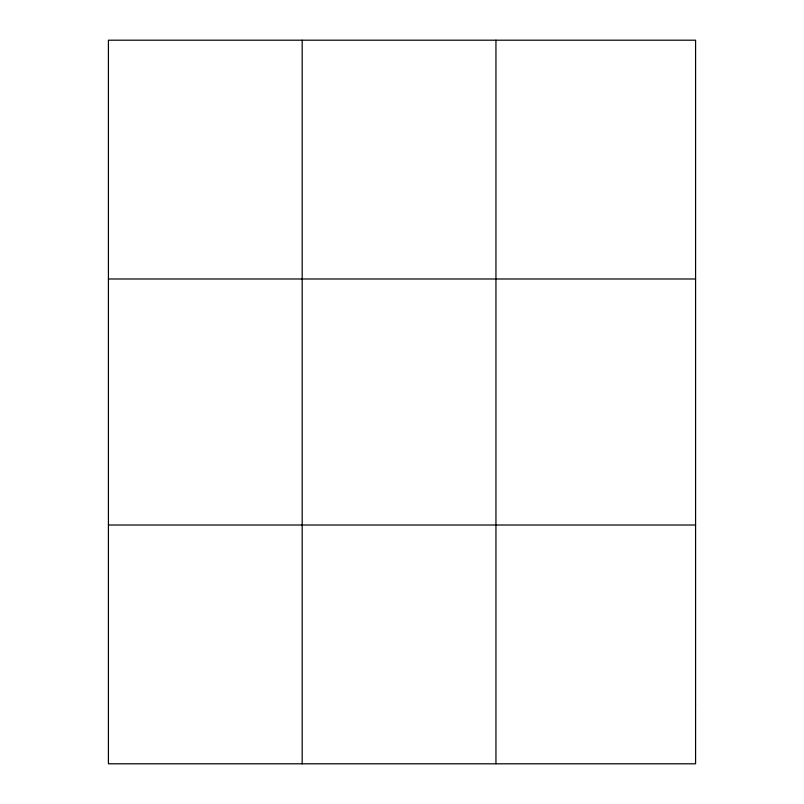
<?xml version="1.0" encoding="UTF-8"?>
<svg xmlns="http://www.w3.org/2000/svg" width="804" height="804" viewBox="0 0 804 804"><rect width="100%" height="100%" fill="white"/><g stroke="black" fill="none" stroke-linecap="round" stroke-linejoin="round"><path stroke-width="1.21" d="M302.183 40.2L302.183 763.8M495.947 40.2L495.947 763.8M108.419 278.988L695.581 278.988M108.419 525.012L695.581 525.012M695.581 704.103L695.581 763.8L108.419 763.8L108.419 40.2L695.581 40.2L695.581 704.103"/></g></svg>
